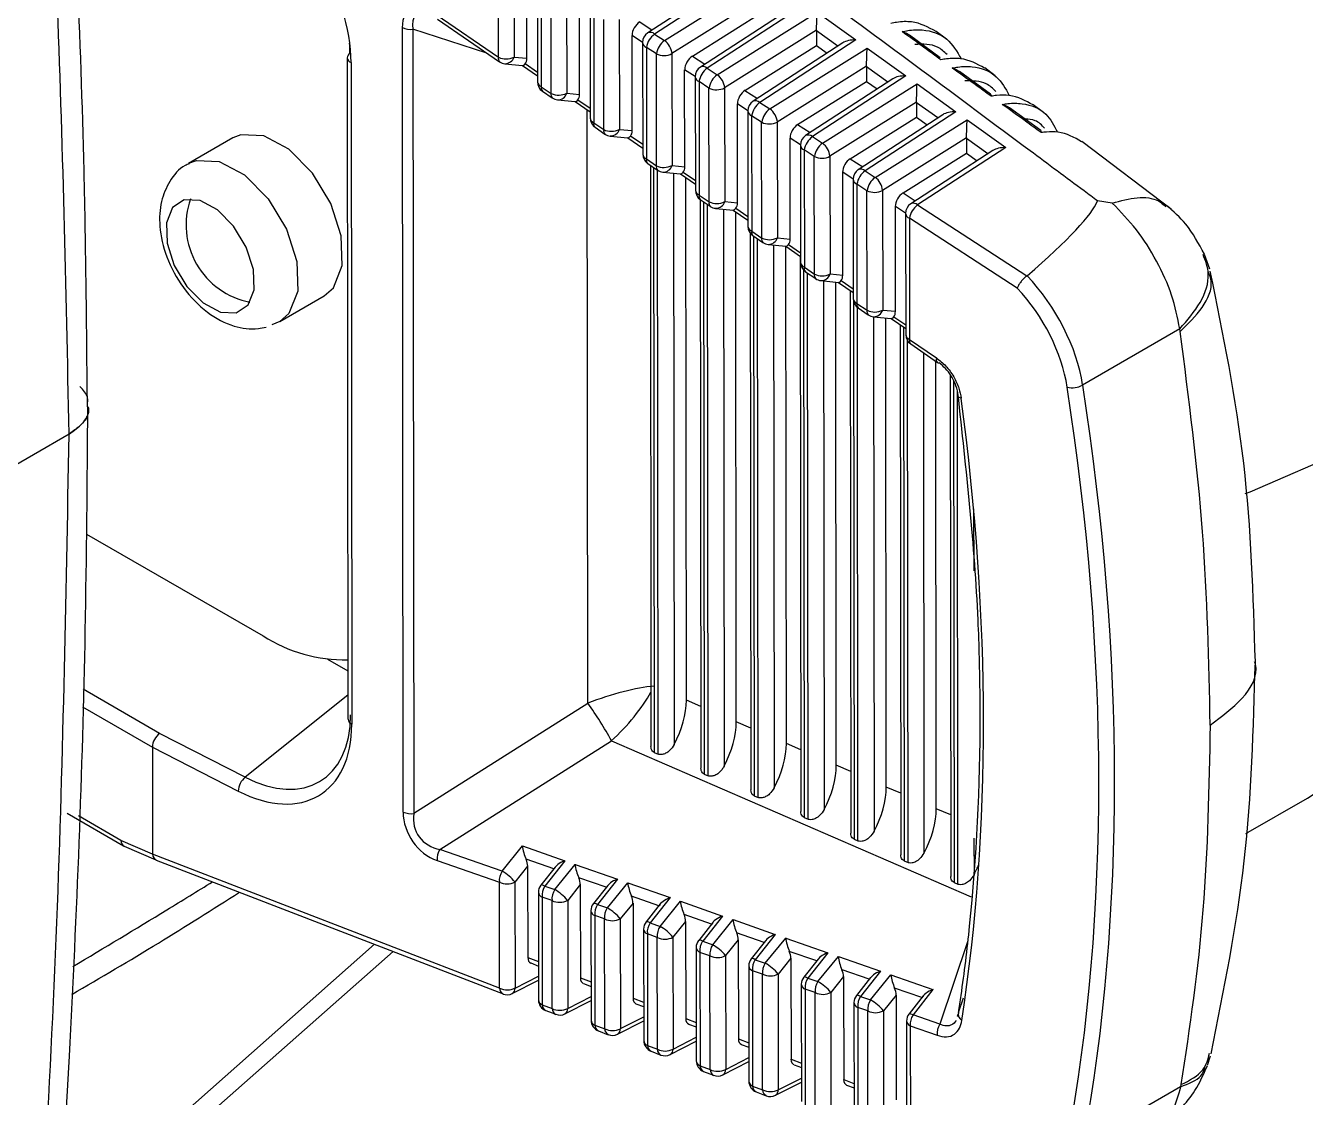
# Model space of a CAD drawing. Extents: x 6 to 134, y 3 to 97.
# Drawn here: x 100.025 to 101.147, y 74.334 to 75.274 of the extents above; entities that cross this region are included whole.
import ezdxf

# ---------------------------------------------------------------- set-up
doc = ezdxf.new("R2010")
doc.units = 0
doc.header["$MEASUREMENT"] = 0
doc.layers.add('OBJECT', color=7, linetype='CONTINUOUS')

msp = doc.modelspace()

# ---------------------------------------------------------------- linework, layer by layer
at = {"layer": 'OBJECT'}
for p, q in [((100.4394, 75.2465), (100.4393, 75.3395)), ((100.453, 75.3397), (100.4531, 75.2467)), ((100.4643, 75.2456), (100.4642, 75.3256)), ((100.4735, 75.3194), (100.4736, 75.225)), ((100.4769, 75.3151), (100.477, 75.2207)), ((100.6536, 75.322), (100.5704, 75.2678)), ((100.6651, 75.3246), (100.5763, 75.2668)), ((100.585, 75.2612), (100.675, 75.3175)), ((100.4856, 75.2148), (100.4855, 75.3095)), ((100.4992, 75.3097), (100.4993, 75.215)), ((100.5105, 75.2139), (100.5104, 75.2956)), ((100.6744, 75.3016), (100.5916, 75.2497)), ((100.709, 75.2931), (100.6224, 75.2369)), ((100.3849, 75.2839), (100.4394, 75.2465)), ((100.5197, 75.2894), (100.5198, 75.1933)), ((100.523, 75.2851), (100.5231, 75.1891)), ((100.6095, 75.2475), (100.6744, 75.2883)), ((100.6975, 75.2905), (100.6165, 75.2379)), ((100.6312, 75.2312), (100.7188, 75.2861)), ((100.7188, 75.2861), (100.7528, 75.2617)), ((100.3558, 74.5845), (100.3551, 75.2724)), ((100.3644, 75.2711), (100.3651, 74.5832)), ((100.4293, 75.2502), (100.3644, 75.2711)), ((100.3859, 75.28), (100.4404, 75.2426)), ((100.5318, 75.1831), (100.5317, 75.2795)), ((100.5454, 75.2797), (100.5455, 75.1833)), ((100.5633, 75.2775), (100.5743, 75.2704)), ((100.7183, 75.2702), (100.6377, 75.2197)), ((100.7183, 75.2696), (100.7183, 75.2568)), ((100.7369, 75.2562), (100.7183, 75.2696)), ((100.8322, 75.2625), (100.8232, 75.2692)), ((100.5566, 75.1822), (100.5566, 75.2656)), ((100.5658, 75.2595), (100.5566, 75.2656)), ((100.5658, 75.2594), (100.5659, 75.1617)), ((100.5763, 75.2668), (100.585, 75.2612)), ((100.7413, 75.2591), (100.6627, 75.2079)), ((100.7528, 75.2617), (100.6686, 75.2069)), ((100.8269, 75.2461), (100.8, 75.2658)), ((100.4531, 75.2467), (100.4643, 75.2456)), ((100.5779, 75.2495), (100.5691, 75.2552)), ((100.5691, 75.2552), (100.5692, 75.1574)), ((100.578, 75.1514), (100.5779, 75.2495)), ((100.5916, 75.2497), (100.5917, 75.1516)), ((100.6095, 75.2475), (100.6204, 75.2404)), ((100.6556, 75.2175), (100.7183, 75.2568)), ((100.6774, 75.2012), (100.7627, 75.2546)), ((100.7183, 75.2568), (100.7276, 75.2501)), ((100.7627, 75.2546), (100.7967, 75.2302)), ((100.3068, 75.2461), (100.3074, 74.666)), ((100.3101, 75.2418), (100.3107, 74.6617)), ((100.4451, 75.2408), (100.4606, 75.2393)), ((100.4604, 75.2393), (100.4736, 75.2302)), ((100.4629, 75.2409), (100.4736, 75.2335)), ((100.6028, 75.1505), (100.6027, 75.2356)), ((100.612, 75.2296), (100.6027, 75.2356)), ((100.6224, 75.2369), (100.6312, 75.2312)), ((100.7621, 75.2387), (100.6839, 75.1897)), ((100.7621, 75.2381), (100.7621, 75.2253)), ((100.7808, 75.2247), (100.7621, 75.2381)), ((100.8749, 75.2303), (100.8659, 75.2371)), ((100.612, 75.2295), (100.6121, 75.13)), ((100.624, 75.2195), (100.6153, 75.2252)), ((100.6153, 75.2252), (100.6154, 75.1257)), ((100.7018, 75.1875), (100.7621, 75.2253)), ((100.7852, 75.2276), (100.7088, 75.1779)), ((100.7967, 75.2302), (100.7147, 75.1769)), ((100.7621, 75.2253), (100.7714, 75.2187)), ((100.8709, 75.2141), (100.8438, 75.2339)), ((100.477, 75.2207), (100.4856, 75.2148)), ((100.478, 75.2168), (100.4866, 75.2109)), ((100.4993, 75.215), (100.5105, 75.2139)), ((100.6242, 75.1197), (100.624, 75.2195)), ((100.6377, 75.2197), (100.6379, 75.1199)), ((100.6556, 75.2175), (100.6666, 75.2104)), ((100.7236, 75.1712), (100.8065, 75.2231)), ((100.8065, 75.2231), (100.8405, 75.1987)), ((100.4913, 75.2091), (100.5068, 75.2076)), ((100.5066, 75.2076), (100.5198, 75.1986)), ((100.5091, 75.2092), (100.5198, 75.2018)), ((100.649, 75.1188), (100.6489, 75.2056)), ((100.6581, 75.1996), (100.6489, 75.2056)), ((100.6686, 75.2069), (100.6774, 75.2012)), ((100.806, 75.2072), (100.7301, 75.1597)), ((100.806, 75.2066), (100.806, 75.1939)), ((100.8246, 75.1933), (100.806, 75.2066)), ((100.915, 75.1822), (100.8875, 75.2022)), ((100.9175, 75.198), (100.9084, 75.2049)), ((100.5177, 74.6799), (100.5172, 75.2004)), ((100.6581, 75.1995), (100.6582, 75.0983)), ((100.6702, 75.1895), (100.6614, 75.1952)), ((100.6614, 75.1952), (100.6615, 75.0941)), ((100.748, 75.1575), (100.806, 75.1939)), ((100.829, 75.1961), (100.7549, 75.1479)), ((100.8405, 75.1987), (100.7609, 75.1469)), ((100.7698, 75.1412), (100.8504, 75.1917)), ((100.806, 75.1939), (100.8153, 75.1872)), ((100.8504, 75.1917), (100.8844, 75.1673)), ((100.5231, 75.1891), (100.5318, 75.1831)), ((100.5241, 75.1851), (100.5328, 75.1792)), ((100.5455, 75.1833), (100.5566, 75.1822)), ((100.6703, 75.088), (100.6702, 75.1895)), ((100.6839, 75.1897), (100.684, 75.0882)), ((100.7018, 75.1875), (100.7127, 75.1805)), ((100.2065, 75.1758), (100.1676, 75.1533)), ((100.5375, 75.1774), (100.553, 75.1759)), ((100.5528, 75.1759), (100.5659, 75.1669)), ((100.5553, 75.1775), (100.5659, 75.1702)), ((100.6952, 75.0871), (100.6951, 75.1756)), ((100.7042, 75.1696), (100.6951, 75.1756)), ((100.7042, 75.1695), (100.7044, 75.0667)), ((100.7147, 75.1769), (100.7236, 75.1712)), ((100.8498, 75.1758), (100.7763, 75.1297)), ((100.8498, 75.1752), (100.8498, 75.1624)), ((100.8685, 75.1618), (100.8498, 75.1752)), ((101.0297, 75.1131), (100.951, 75.1727)), ((100.5692, 75.1574), (100.578, 75.1514)), ((100.7164, 75.1595), (100.7076, 75.1652)), ((100.7076, 75.1652), (100.7077, 75.0624)), ((100.7165, 75.0563), (100.7164, 75.1595)), ((100.7301, 75.1597), (100.7302, 75.0565)), ((100.748, 75.1575), (100.7589, 75.1505)), ((100.7942, 75.1275), (100.8498, 75.1624)), ((100.8729, 75.1647), (100.8011, 75.118)), ((100.8844, 75.1673), (100.807, 75.117)), ((100.8498, 75.1624), (100.8591, 75.1557)), ((100.5703, 75.1534), (100.579, 75.1475)), ((100.5726, 75.1519), (100.5731, 74.6421)), ((100.5755, 75.1499), (100.576, 74.6369)), ((100.5794, 74.6354), (100.5788, 75.1476)), ((100.5837, 75.1457), (100.5992, 75.1442)), ((100.5917, 75.1516), (100.6028, 75.1505)), ((100.6015, 75.1458), (100.6121, 75.1385)), ((100.7414, 75.0554), (100.7413, 75.1456)), ((100.7504, 75.1397), (100.7413, 75.1456)), ((100.7609, 75.1469), (100.7698, 75.1412)), ((100.5929, 75.1448), (100.5935, 74.6438)), ((100.599, 75.1442), (100.6121, 75.1352)), ((100.6042, 74.6826), (100.6037, 75.141)), ((100.7504, 75.1395), (100.7505, 75.035)), ((100.7626, 75.1295), (100.7537, 75.1353)), ((100.7537, 75.1353), (100.7538, 75.0307)), ((100.6154, 75.1257), (100.6242, 75.1197)), ((100.7627, 75.0246), (100.7626, 75.1295)), ((100.7763, 75.1297), (100.7764, 75.0248)), ((100.7942, 75.1275), (100.805, 75.1205)), ((100.6164, 75.1218), (100.6252, 75.1158)), ((100.6164, 75.1218), (100.617, 74.6231)), ((100.6193, 75.1198), (100.6199, 74.6178)), ((100.6232, 74.6164), (100.6227, 75.1175)), ((100.6298, 75.114), (100.6454, 75.1125)), ((100.6368, 75.1134), (100.6373, 74.6247)), ((100.6379, 75.1199), (100.649, 75.1188)), ((100.6452, 75.1125), (100.6582, 75.1036)), ((100.6476, 75.1141), (100.6582, 75.1068)), ((100.7876, 75.0237), (100.7875, 75.1156)), ((100.7965, 75.1097), (100.7875, 75.1156)), ((100.807, 75.117), (100.9028, 75.0547)), ((100.9777, 75.1186), (100.9648, 75.1205)), ((100.648, 74.6636), (100.6475, 75.1109)), ((100.7965, 75.1096), (100.7966, 75.0033)), ((100.7998, 75.1053), (100.8, 74.999)), ((100.8944, 75.0439), (100.7998, 75.1053)), ((100.6603, 75.0923), (100.6608, 74.604)), ((100.6615, 75.0941), (100.6703, 75.088)), ((100.6626, 75.0901), (100.6714, 75.0841)), ((100.6632, 75.0897), (100.6637, 74.5988)), ((100.6671, 74.5974), (100.6665, 75.0874)), ((100.676, 75.0823), (100.6916, 75.0808)), ((100.6806, 75.0819), (100.6811, 74.6057)), ((100.684, 75.0882), (100.6952, 75.0871)), ((100.6914, 75.0808), (100.7044, 75.0719)), ((100.6919, 74.6446), (100.6914, 75.0808)), ((100.6938, 75.0824), (100.7044, 75.0751)), ((100.7041, 75.0721), (100.7046, 74.585)), ((101.0632, 75.0607), (101.0586, 75.0735)), ((100.707, 75.0599), (100.7076, 74.5798)), ((100.7077, 75.0624), (100.7165, 75.0563)), ((100.7087, 75.0584), (100.7176, 75.0524)), ((100.7109, 74.5783), (100.7104, 75.0573)), ((100.7302, 75.0565), (100.7414, 75.0554)), ((100.7222, 75.0507), (100.7378, 75.0491)), ((100.7245, 75.0504), (100.725, 74.5867)), ((100.7357, 74.6256), (100.7352, 75.0493)), ((100.7375, 75.0491), (100.7505, 75.0402)), ((100.74, 75.0507), (100.7505, 75.0435)), ((100.9028, 75.0547), (100.9031, 75.0549)), ((100.2476, 75.0148), (100.2865, 75.0372)), ((100.7479, 75.042), (100.7485, 74.566)), ((100.7509, 75.0323), (100.7514, 74.5608)), ((100.7538, 75.0307), (100.7627, 75.0246)), ((100.7547, 74.5593), (100.7542, 75.0272)), ((100.7548, 75.0268), (100.7637, 75.0207)), ((100.7764, 75.0248), (100.7876, 75.0237)), ((100.2476, 75.0148), (100.2407, 75.012)), ((100.7683, 75.019), (100.7688, 74.5677)), ((100.7684, 75.019), (100.7839, 75.0174)), ((100.7795, 74.6065), (100.7791, 75.0179)), ((100.7837, 75.0174), (100.7966, 75.0086)), ((100.7862, 75.019), (100.7966, 75.0118)), ((100.7918, 75.0119), (100.7923, 74.547)), ((100.7947, 75.0099), (100.7952, 74.5417)), ((101.037, 75.0083), (100.9517, 74.959)), ((101.0373, 75.0061), (101.037, 75.0083)), ((100.7986, 74.5403), (100.7981, 74.9982)), ((100.8, 74.999), (100.8235, 74.9829)), ((100.801, 74.9951), (100.8245, 74.9789)), ((100.8122, 74.9874), (100.8126, 74.5486)), ((100.8234, 74.5875), (100.8229, 74.98)), ((100.8356, 74.9681), (100.8361, 74.5279)), ((100.8386, 74.9629), (100.8391, 74.5227)), ((100.8424, 74.5213), (100.8419, 74.9534)), ((100.0629, 74.9161), (99.2664, 74.4564)), ((100.0629, 74.9161), (99.2876, 74.4686)), ((100.8561, 74.8504), (100.8562, 74.7962)), ((100.078, 74.8283), (100.2331, 74.739)), ((100.2896, 74.7187), (100.3074, 74.7085)), ((100.1422, 74.6536), (100.0751, 74.6922)), ((100.3074, 74.687), (100.2173, 74.6151)), ((100.0745, 74.6769), (100.1359, 74.6416)), ((100.5177, 74.6799), (100.3651, 74.5832)), ((100.6169, 74.6771), (100.6042, 74.6826)), ((100.6607, 74.6581), (100.648, 74.6636)), ((100.2173, 74.6151), (100.1422, 74.6536)), ((100.1359, 74.6416), (100.136, 74.5477)), ((100.1359, 74.6416), (100.2112, 74.603)), ((100.3881, 74.5518), (100.5384, 74.647)), ((100.5384, 74.647), (100.8539, 74.5101)), ((100.7046, 74.6391), (100.6919, 74.6446)), ((100.576, 74.6369), (100.5794, 74.6354)), ((100.7484, 74.62), (100.7357, 74.6256)), ((100.6199, 74.6178), (100.6232, 74.6164)), ((100.6637, 74.5988), (100.6671, 74.5974)), ((100.7922, 74.601), (100.7795, 74.6065)), ((100.8361, 74.582), (100.8234, 74.5875)), ((100.0611, 74.5835), (100.1107, 74.5549)), ((100.1083, 74.5597), (100.071, 74.5812)), ((100.7076, 74.5798), (100.7109, 74.5783)), ((100.136, 74.5477), (100.1083, 74.5597)), ((100.1111, 74.5547), (100.139, 74.5426)), ((100.4426, 74.5327), (100.3881, 74.5518)), ((100.4426, 74.5327), (100.4604, 74.5548)), ((100.4604, 74.5548), (100.4977, 74.5418)), ((100.7514, 74.5608), (100.7547, 74.5593)), ((100.8564, 74.5616), (100.8565, 74.5296)), ((100.4403, 74.43), (100.136, 74.5476)), ((100.1392, 74.5425), (100.4434, 74.425)), ((100.3857, 74.5421), (100.4402, 74.523)), ((100.4879, 74.5347), (100.4637, 74.5431)), ((100.4977, 74.5418), (100.4801, 74.5196)), ((100.7952, 74.5417), (100.7986, 74.5403)), ((100.465, 74.537), (100.4539, 74.5232)), ((100.465, 74.537), (100.4651, 74.457)), ((100.4891, 74.5362), (100.4766, 74.5204)), ((100.4888, 74.5166), (100.5066, 74.5387)), ((100.5066, 74.5387), (100.5438, 74.5257)), ((100.4403, 74.43), (100.4402, 74.523)), ((100.4539, 74.5232), (100.454, 74.4302)), ((100.4801, 74.5196), (100.4888, 74.5166)), ((100.5112, 74.5209), (100.5001, 74.5071)), ((100.534, 74.5186), (100.5098, 74.527)), ((100.5112, 74.5209), (100.5113, 74.4392)), ((100.5352, 74.5201), (100.5227, 74.5043)), ((100.5438, 74.5257), (100.5263, 74.5035)), ((100.5349, 74.5005), (100.5528, 74.5225)), ((100.5528, 74.5225), (100.5899, 74.5095)), ((100.8391, 74.5227), (100.8424, 74.5213)), ((100.4744, 74.5142), (100.4745, 74.4198)), ((100.4864, 74.5069), (100.4777, 74.5099)), ((100.4777, 74.5099), (100.4778, 74.4155)), ((100.4865, 74.4122), (100.4864, 74.5069)), ((100.5001, 74.5071), (100.5002, 74.4124)), ((100.5801, 74.5024), (100.556, 74.5109)), ((100.5899, 74.5095), (100.5724, 74.4874)), ((100.5811, 74.4843), (100.599, 74.5064)), ((100.599, 74.5064), (100.636, 74.4934)), ((100.5205, 74.4981), (100.5206, 74.402)), ((100.5263, 74.5035), (100.5349, 74.5005)), ((100.5574, 74.5047), (100.5462, 74.4909)), ((100.5574, 74.5047), (100.5575, 74.4213)), ((100.5813, 74.504), (100.5688, 74.4882)), ((100.6262, 74.4863), (100.6022, 74.4947)), ((100.5325, 74.4908), (100.5239, 74.4938)), ((100.5239, 74.4938), (100.524, 74.3977)), ((100.5326, 74.3944), (100.5325, 74.4908)), ((100.5462, 74.4909), (100.5463, 74.3946)), ((100.5724, 74.4874), (100.5811, 74.4843)), ((100.6035, 74.4886), (100.5924, 74.4748)), ((100.6035, 74.4886), (100.6036, 74.4035)), ((100.6274, 74.4878), (100.615, 74.472)), ((100.636, 74.4934), (100.6185, 74.4712)), ((100.6273, 74.4682), (100.6451, 74.4902)), ((100.6451, 74.4902), (100.6822, 74.4773)), ((100.5667, 74.4819), (100.5668, 74.3842)), ((100.5787, 74.4746), (100.57, 74.4777)), ((100.57, 74.4777), (100.5701, 74.3799)), ((100.5788, 74.3765), (100.5787, 74.4746)), ((100.5924, 74.4748), (100.5925, 74.3767)), ((100.6497, 74.4724), (100.6386, 74.4587)), ((100.6724, 74.4702), (100.6483, 74.4786)), ((100.6497, 74.4724), (100.6498, 74.3856)), ((100.6822, 74.4773), (100.6646, 74.4551)), ((100.6734, 74.452), (100.6913, 74.4741)), ((100.6913, 74.4741), (100.7283, 74.4612)), ((100.3306, 74.4686), (100.1145, 74.2773)), ((100.1487, 74.2872), (100.3472, 74.4622)), ((100.6128, 74.4658), (100.6129, 74.3664)), ((100.6249, 74.4585), (100.6161, 74.4615)), ((100.6161, 74.4615), (100.6162, 74.3621)), ((100.6185, 74.4712), (100.6273, 74.4682)), ((100.6736, 74.4717), (100.6611, 74.4559)), ((100.7185, 74.4541), (100.6945, 74.4624)), ((100.7283, 74.4612), (100.7108, 74.439)), ((100.851, 74.4715), (100.8265, 74.3985)), ((100.4651, 74.457), (100.4745, 74.4534)), ((100.4677, 74.4522), (100.4745, 74.4495)), ((100.625, 74.3587), (100.6249, 74.4585)), ((100.6386, 74.4587), (100.6387, 74.3589)), ((100.6589, 74.4497), (100.659, 74.3485)), ((100.6646, 74.4551), (100.6734, 74.452)), ((100.6959, 74.4563), (100.6847, 74.4425)), ((100.6959, 74.4563), (100.696, 74.3678)), ((100.7197, 74.4556), (100.7072, 74.4398)), ((100.7196, 74.4359), (100.7375, 74.458)), ((100.7375, 74.458), (100.7744, 74.445)), ((100.454, 74.4302), (100.4745, 74.4406)), ((100.5113, 74.4392), (100.5206, 74.4356)), ((100.671, 74.4423), (100.6622, 74.4454)), ((100.6622, 74.4454), (100.6623, 74.3443)), ((100.6711, 74.3409), (100.671, 74.4423)), ((100.6847, 74.4425), (100.6848, 74.341)), ((100.7108, 74.439), (100.7196, 74.4359)), ((100.7421, 74.4402), (100.7309, 74.4264)), ((100.7646, 74.4379), (100.7407, 74.4463)), ((100.7421, 74.4402), (100.7422, 74.35)), ((100.7658, 74.4395), (100.7533, 74.4237)), ((100.7744, 74.445), (100.7569, 74.4229)), ((100.7658, 74.4198), (100.7836, 74.4418)), ((100.7836, 74.4418), (100.8205, 74.4289)), ((100.4515, 74.4254), (100.4745, 74.4371)), ((100.5139, 74.4343), (100.5206, 74.4317)), ((100.705, 74.4336), (100.7052, 74.3307)), ((100.7172, 74.4262), (100.7084, 74.4293)), ((100.7084, 74.4293), (100.7085, 74.3264)), ((100.8107, 74.4218), (100.7868, 74.4302)), ((100.8205, 74.4289), (100.803, 74.4067)), ((100.4977, 74.4076), (100.5206, 74.4192)), ((100.5002, 74.4124), (100.5206, 74.4228)), ((100.5575, 74.4213), (100.5667, 74.4177)), ((100.56, 74.4165), (100.5667, 74.4139)), ((100.7173, 74.323), (100.7172, 74.4262)), ((100.7309, 74.4264), (100.731, 74.3232)), ((100.7512, 74.4174), (100.7513, 74.3129)), ((100.7569, 74.4229), (100.7658, 74.4198)), ((100.7882, 74.424), (100.7771, 74.4102)), ((100.7882, 74.424), (100.7883, 74.3321)), ((100.812, 74.4233), (100.7995, 74.4075)), ((100.843, 74.4087), (100.8473, 74.4216)), ((100.4778, 74.4155), (100.4865, 74.4122)), ((100.4809, 74.4105), (100.4896, 74.4072)), ((100.5463, 74.3946), (100.5668, 74.4049)), ((100.7634, 74.4101), (100.7545, 74.4132)), ((100.7545, 74.4132), (100.7546, 74.3086)), ((100.7635, 74.3052), (100.7634, 74.4101)), ((100.7771, 74.4102), (100.7772, 74.3054)), ((100.8265, 74.3985), (100.803, 74.4067)), ((100.8423, 74.4069), (100.8418, 74.4054)), ((100.8425, 74.4078), (100.842, 74.4053)), ((100.524, 74.3977), (100.5326, 74.3944)), ((100.5439, 74.3897), (100.5668, 74.4014)), ((100.6036, 74.4035), (100.6129, 74.3999)), ((100.6062, 74.3986), (100.6129, 74.3961)), ((100.7973, 74.4013), (100.7974, 74.2951)), ((100.8006, 74.397), (100.8007, 74.2908)), ((100.8006, 74.397), (100.8241, 74.3888)), ((100.527, 74.3927), (100.5357, 74.3893)), ((100.59, 74.3719), (100.6129, 74.3835)), ((100.5925, 74.3767), (100.6129, 74.3871)), ((100.6498, 74.3856), (100.659, 74.3821)), ((100.5701, 74.3799), (100.5788, 74.3765)), ((100.5732, 74.3749), (100.5819, 74.3715)), ((100.6524, 74.3808), (100.659, 74.3783)), ((100.6162, 74.3621), (100.625, 74.3587)), ((100.6362, 74.3541), (100.659, 74.3657)), ((100.6387, 74.3589), (100.659, 74.3692)), ((100.696, 74.3678), (100.7051, 74.3643)), ((100.6986, 74.363), (100.7051, 74.3604)), ((101.0613, 74.3625), (101.064, 74.3709)), ((100.6193, 74.357), (100.6281, 74.3537)), ((100.6848, 74.341), (100.7051, 74.3513)), ((100.7422, 74.35), (100.7512, 74.3465)), ((100.6623, 74.3443), (100.6711, 74.3409)), ((100.6654, 74.3392), (100.6742, 74.3358)), ((100.6824, 74.3362), (100.7051, 74.3478)), ((100.7447, 74.3451), (100.7513, 74.3426)), ((101.0377, 74.3437), (100.9525, 74.2945)), ((101.038, 74.3455), (101.0377, 74.3437))]:
    msp.add_line(p, q, dxfattribs=at)
at = {"layer": 'OBJECT', "flags": 128}
for points in [[(101.095, 74.5659), (101.149, 74.5967), (101.2516, 74.6639), (101.353, 74.7419), (101.4524, 74.8299), (101.5487, 74.9271), (101.6411, 75.0327), (101.7287, 75.1455), (101.8106, 75.2646), (101.8861, 75.3889), (101.9546, 75.5171), (101.9766, 75.5625)], [(101.0944, 74.8639), (101.0987, 74.8654), (101.1848, 74.9029), (101.2716, 74.9529), (101.3577, 75.0149), (101.4418, 75.0878), (101.5227, 75.1706), (101.5992, 75.262), (101.6701, 75.3606)], [(100.2865, 75.0372), (100.2946, 75.0444), (100.3023, 75.0638), (100.3015, 75.0898), (100.2924, 75.1182), (100.2762, 75.1449), (100.2555, 75.1658), (100.2335, 75.1776), (100.2134, 75.1786), (100.2065, 75.1758)], [(100.1678, 75.1535), (100.1745, 75.1561), (100.1946, 75.1551), (100.2166, 75.1433), (100.2373, 75.1225), (100.2535, 75.0958), (100.2627, 75.0673), (100.2634, 75.0414), (100.2557, 75.0219), (100.2476, 75.0148)], [(100.1639, 75.1215), (100.1536, 75.1147), (100.1483, 75.1013), (100.1488, 75.0835), (100.1551, 75.0639), (100.1662, 75.0456), (100.1805, 75.0312), (100.1956, 75.0231), (100.2094, 75.0224), (100.2198, 75.0293), (100.2251, 75.0426), (100.2245, 75.0605), (100.2182, 75.08), (100.2071, 75.0984), (100.1929, 75.1127), (100.1777, 75.1208), (100.1639, 75.1215)], [(100.8453, 74.9474), (100.8443, 74.9478), (100.8435, 74.9482), (100.8429, 74.9488), (100.8424, 74.9493), (100.8421, 74.95), (100.842, 74.9506), (100.8421, 74.9513), (100.8424, 74.952)], [(100.4801, 74.5196), (100.479, 74.5202), (100.478, 74.5205), (100.4773, 74.5206), (100.4768, 74.5205), (100.4766, 74.5204)], [(100.5263, 74.5035), (100.5251, 74.504), (100.5241, 74.5044), (100.5234, 74.5045), (100.5229, 74.5044), (100.5227, 74.5043)], [(100.5724, 74.4874), (100.5712, 74.4879), (100.5703, 74.4882), (100.5695, 74.4884), (100.569, 74.4883), (100.5688, 74.4882)], [(100.6185, 74.4712), (100.6174, 74.4718), (100.6164, 74.4721), (100.6156, 74.4723), (100.6151, 74.4722), (100.615, 74.472)], [(100.6646, 74.4551), (100.6635, 74.4557), (100.6625, 74.456), (100.6618, 74.4561), (100.6613, 74.456), (100.6611, 74.4559)], [(100.7108, 74.439), (100.7096, 74.4395), (100.7086, 74.4399), (100.7079, 74.44), (100.7074, 74.4399), (100.7072, 74.4398)], [(100.7569, 74.4229), (100.7557, 74.4234), (100.7548, 74.4237), (100.754, 74.4239), (100.7535, 74.4238), (100.7533, 74.4237)], [(100.7995, 74.4075), (100.7996, 74.4077), (100.8001, 74.4078), (100.8009, 74.4076), (100.8019, 74.4073), (100.803, 74.4067)]]:
    msp.add_lwpolyline(points, dxfattribs=at)
at = {"layer": 'OBJECT'}
for centre, radius, start, end in [((100.3618, 75.2866), 0.0156, 244.7509, 279.5823), ((100.5758, 75.2595), 0.01, 123.0352, 180.0622), ((100.5708, 75.2599), 0.00501, 185.012, 250.4464), ((100.5873, 75.2521), 0.0184, 126.6338, 170.2782), ((100.5726, 75.2629), 0.00545, 47.0064, 113.9719), ((100.596, 75.2464), 0.0184, 126.6338, 170.2782), ((100.5752, 75.248), 0.0165, 5.8983, 53.2746), ((100.3114, 75.2458), 0.00462, 119.4595, 176.088), ((100.4432, 75.2454), 0.00392, 163.1555, 226.0349), ((100.4461, 75.2605), 0.0155, 244.5829, 296.9547), ((100.4452, 75.2491), 0.00822, 269.0522, 343.1955), ((100.5845, 75.2635), 0.0155, 244.5829, 296.9547), ((100.3118, 75.2466), 0.00505, 185.3619, 250.0965), ((100.4461, 75.2508), 0.01, 235.5362, 264.2804), ((100.622, 75.2295), 0.01, 123.0352, 180.0622), ((100.6334, 75.2221), 0.0184, 126.6338, 170.2782), ((100.6187, 75.2329), 0.00545, 47.0064, 113.9719), ((100.4836, 75.225), 0.01, 180.0622, 235.5362), ((100.4788, 75.2256), 0.00516, 186.0734, 249.3851), ((100.617, 75.2299), 0.00501, 185.012, 250.4464), ((100.6422, 75.2164), 0.0184, 126.6338, 170.2782), ((100.6214, 75.218), 0.0165, 5.8983, 53.2746), ((100.4807, 75.2196), 0.00392, 163.1555, 226.0349), ((100.4893, 75.2137), 0.00392, 163.1555, 226.0349), ((100.4923, 75.2288), 0.0155, 244.5829, 296.9547), ((100.4914, 75.2174), 0.00822, 269.0522, 343.1955), ((100.6307, 75.2335), 0.0155, 244.5829, 296.9547), ((100.4923, 75.2191), 0.01, 235.5362, 264.2804), ((100.6681, 75.1995), 0.01, 123.0352, 180.0622), ((100.6796, 75.1921), 0.0184, 126.6338, 170.2782), ((100.6649, 75.2029), 0.00545, 47.0064, 113.9719), ((100.5298, 75.1934), 0.01, 180.0622, 235.5362), ((100.5249, 75.1939), 0.00516, 186.0734, 249.3851), ((100.6631, 75.1999), 0.00501, 185.012, 250.4464), ((100.6884, 75.1864), 0.0184, 126.6338, 170.2782), ((100.6676, 75.188), 0.0165, 5.8983, 53.2746), ((100.5268, 75.1879), 0.00392, 163.1555, 226.0349), ((100.5355, 75.182), 0.00392, 163.1555, 226.0349), ((100.5384, 75.1971), 0.0155, 244.5829, 296.9547), ((100.5385, 75.1874), 0.01, 235.5362, 264.2804), ((100.5376, 75.1857), 0.00822, 269.0522, 343.1955), ((100.6769, 75.2035), 0.0155, 244.5829, 296.9547), ((100.7142, 75.1695), 0.01, 123.0352, 180.0622), ((100.7092, 75.17), 0.00501, 185.012, 250.4464), ((100.7257, 75.1621), 0.0184, 126.6338, 170.2782), ((100.711, 75.1729), 0.00545, 47.0064, 113.9719), ((100.7346, 75.1564), 0.0184, 126.6338, 170.2782), ((100.7137, 75.158), 0.0165, 5.8983, 53.2746), ((100.5759, 75.1617), 0.01, 180.0622, 235.5362), ((100.5711, 75.1622), 0.00516, 186.0734, 249.3851), ((100.573, 75.1563), 0.00392, 163.1555, 226.0349), ((100.7231, 75.1735), 0.0155, 244.5829, 296.9547), ((100.5817, 75.1503), 0.00392, 163.1555, 226.0349), ((100.5846, 75.1654), 0.0155, 244.5829, 296.9547), ((100.5847, 75.1557), 0.01, 235.5362, 264.2804), ((100.5838, 75.154), 0.00822, 269.0522, 343.1955), ((100.7604, 75.1396), 0.01, 123.0352, 180.0622), ((100.7719, 75.1322), 0.0184, 126.6338, 170.2782), ((100.7572, 75.143), 0.00545, 47.0064, 113.9719), ((100.7554, 75.14), 0.00501, 185.012, 250.4464), ((100.7808, 75.1264), 0.0184, 126.6338, 170.2782), ((100.7599, 75.128), 0.0165, 5.8983, 53.2746), ((100.6221, 75.13), 0.01, 180.0622, 235.5362), ((100.6172, 75.1306), 0.00516, 186.0734, 249.3851), ((100.6191, 75.1246), 0.00392, 163.1555, 226.0349), ((100.7693, 75.1435), 0.0155, 244.5829, 296.9547), ((100.2343, 75.0995), 0.0689, 160.7285, 259.2662), ((100.6279, 75.1186), 0.00392, 163.1555, 226.0349), ((100.6308, 75.1337), 0.0155, 244.5829, 296.9547), ((100.6308, 75.124), 0.01, 235.5362, 264.2804), ((100.63, 75.1223), 0.00822, 269.0522, 343.1955), ((100.8065, 75.1096), 0.01, 123.0352, 180.0622), ((100.818, 75.1022), 0.0184, 126.6338, 170.2782), ((100.8033, 75.1132), 0.00526, 45.6371, 115.3412), ((100.8015, 75.11), 0.00501, 185.012, 250.4464), ((100.6682, 75.0983), 0.01, 180.0622, 235.5362), ((100.6633, 75.0989), 0.00516, 186.0734, 249.3851), ((100.6653, 75.0929), 0.00392, 163.1555, 226.0349), ((100.6741, 75.0869), 0.00392, 163.1555, 226.0349), ((100.677, 75.102), 0.0155, 244.5829, 296.9547), ((100.677, 75.0923), 0.01, 235.5362, 264.2804), ((100.6762, 75.0906), 0.00822, 269.0522, 343.1955), ((100.7144, 75.0667), 0.01, 180.0622, 235.5362), ((100.7095, 75.0672), 0.00516, 186.0734, 249.3851), ((100.7114, 75.0613), 0.00392, 163.1555, 226.0349), ((100.7203, 75.0552), 0.00392, 163.1555, 226.0349), ((100.7232, 75.0703), 0.0155, 244.5829, 296.9547), ((100.7224, 75.0589), 0.00822, 269.0522, 343.1955), ((100.7232, 75.0606), 0.01, 235.5362, 264.2804), ((100.7605, 75.035), 0.01, 180.0622, 235.5362), ((100.7556, 75.0355), 0.00516, 186.0734, 249.3851), ((100.7576, 75.0296), 0.00392, 163.1555, 226.0349), ((100.7665, 75.0235), 0.00392, 163.1555, 226.0349), ((100.7694, 75.0386), 0.0155, 244.5829, 296.9547), ((100.7685, 75.0272), 0.00822, 269.0522, 343.1955), ((100.7694, 75.0289), 0.01, 235.5362, 264.2804), ((100.8066, 75.0033), 0.01, 180.0622, 235.5362), ((100.8016, 75.0038), 0.00501, 185.012, 250.4464), ((100.8037, 74.9979), 0.00392, 163.1555, 226.0349), ((100.8272, 74.9818), 0.00392, 163.1555, 226.0349), ((100.8258, 74.9809), 0.00233, 236.3265, 272.2456), ((100.9427, 74.9753), 0.0186, 255.7123, 299.0174), ((100.3051, 74.8522), 0.1342, 237.5314, 270.9495), ((100.3106, 74.5272), 0.2574, 27.7335, 36.3947), ((100.3125, 74.6665), 0.00505, 185.3619, 250.0965), ((100.2275, 74.6024), 0.0163, 128.7911, 177.8822), ((100.3625, 74.5987), 0.0156, 244.7509, 279.5823), ((100.4005, 74.5436), 0.0149, 146.4751, 185.7505), ((100.455, 74.5245), 0.0149, 146.4751, 185.7505), ((100.4234, 74.4984), 0.0393, 39.0609, 60.7102), ((100.4469, 74.5371), 0.0155, 244.5829, 296.9547), ((100.4844, 74.5142), 0.01, 141.6768, 180.0622), ((100.4925, 74.5114), 0.0149, 146.4751, 185.7505), ((100.4794, 74.5146), 0.00501, 185.012, 250.4464), ((100.5012, 74.5084), 0.0149, 146.4751, 185.7505), ((100.493, 74.5209), 0.0155, 244.5829, 296.9547), ((100.4695, 74.4823), 0.0393, 39.0609, 60.7102), ((100.5305, 74.4981), 0.01, 141.6768, 180.0622), ((100.5255, 74.4985), 0.00501, 185.012, 250.4464), ((100.5387, 74.4953), 0.0149, 146.4751, 185.7505), ((100.5473, 74.4922), 0.0149, 146.4751, 185.7505), ((100.5157, 74.4662), 0.0393, 39.0609, 60.7102), ((100.5392, 74.5048), 0.0155, 244.5829, 296.9547), ((100.5767, 74.482), 0.01, 141.6768, 180.0622), ((100.5848, 74.4792), 0.0149, 146.4751, 185.7505), ((100.5935, 74.4761), 0.0149, 146.4751, 185.7505), ((100.5619, 74.45), 0.0393, 39.0609, 60.7102), ((100.5717, 74.4824), 0.00501, 185.012, 250.4464), ((100.5854, 74.4886), 0.0155, 244.5829, 296.9547), ((100.6228, 74.4658), 0.01, 141.6768, 180.0622), ((100.6178, 74.4663), 0.00501, 185.012, 250.4464), ((100.6309, 74.463), 0.0149, 146.4751, 185.7505), ((100.6397, 74.46), 0.0149, 146.4751, 185.7505), ((100.608, 74.4339), 0.0393, 39.0609, 60.7102), ((100.6315, 74.4725), 0.0155, 244.5829, 296.9547), ((100.6689, 74.4497), 0.01, 141.6768, 180.0622), ((100.6639, 74.4501), 0.00501, 185.012, 250.4464), ((100.677, 74.4469), 0.0149, 146.4751, 185.7505), ((100.6858, 74.4438), 0.0149, 146.4751, 185.7505), ((100.6542, 74.4177), 0.0393, 39.0609, 60.7102), ((100.6777, 74.4564), 0.0155, 244.5829, 296.9547), ((100.715, 74.4336), 0.01, 141.6768, 180.0622), ((100.7232, 74.4308), 0.0149, 146.4751, 185.7505), ((100.447, 74.4441), 0.0155, 244.5829, 296.9547), ((100.446, 74.4301), 0.00569, 180.2136, 242.7497), ((100.4486, 74.4299), 0.00536, 302.4067, 3.0287), ((100.71, 74.434), 0.00501, 185.012, 250.4464), ((100.732, 74.4277), 0.0149, 146.4751, 185.7505), ((100.7004, 74.4016), 0.0393, 39.0609, 60.7102), ((100.447, 74.4343), 0.01, 248.8754, 296.9316), ((100.4845, 74.4198), 0.01, 180.0622, 248.8754), ((100.4796, 74.4204), 0.00516, 186.0734, 249.3851), ((100.7239, 74.4402), 0.0155, 244.5829, 296.9547), ((100.7612, 74.4175), 0.01, 141.6768, 180.0622), ((100.7562, 74.4179), 0.00501, 185.012, 250.4464), ((100.7693, 74.4147), 0.0149, 146.4751, 185.7505), ((100.7782, 74.4115), 0.0149, 146.4751, 185.7505), ((100.7465, 74.3855), 0.0393, 39.0609, 60.7102), ((100.4835, 74.4156), 0.00569, 180.2136, 242.7497), ((100.4931, 74.4262), 0.0155, 244.5829, 296.9547), ((100.4922, 74.4122), 0.00569, 180.2136, 242.7497), ((100.4932, 74.4165), 0.01, 248.8754, 296.9316), ((100.4948, 74.4121), 0.00536, 302.4067, 3.0287), ((100.77, 74.4241), 0.0155, 244.5829, 296.9547), ((100.8073, 74.4013), 0.01, 141.6768, 180.0622), ((100.8154, 74.3985), 0.0149, 146.4751, 185.7505), ((100.8485, 74.407), 0.00579, 162.8956, 242.8951), ((100.5306, 74.402), 0.01, 180.0622, 248.8754), ((100.5258, 74.4025), 0.00516, 186.0734, 249.3851), ((100.5296, 74.3977), 0.00569, 180.2136, 242.7497), ((100.5393, 74.4084), 0.0155, 244.5829, 296.9547), ((100.5383, 74.3944), 0.00569, 180.2136, 242.7497), ((100.541, 74.3943), 0.00536, 302.4067, 3.0287), ((100.8024, 74.4019), 0.00516, 186.0734, 249.3851), ((100.8389, 74.3903), 0.0149, 146.4751, 185.7505), ((100.5393, 74.3987), 0.01, 248.8754, 296.9316), ((100.5768, 74.3842), 0.01, 180.0622, 248.8754), ((100.5719, 74.3847), 0.00516, 186.0734, 249.3851), ((100.5758, 74.3799), 0.00569, 180.2136, 242.7497), ((100.5855, 74.3905), 0.0155, 244.5829, 296.9547), ((100.5845, 74.3765), 0.00569, 180.2136, 242.7497), ((100.5855, 74.3808), 0.01, 248.8754, 296.9316), ((100.5872, 74.3764), 0.00536, 302.4067, 3.0287), ((100.6229, 74.3664), 0.01, 180.0622, 248.8754), ((100.618, 74.3669), 0.00516, 186.0734, 249.3851), ((100.6219, 74.3621), 0.00569, 180.2136, 242.7497), ((100.6316, 74.3727), 0.0155, 244.5829, 296.9547), ((100.6307, 74.3587), 0.00569, 180.2136, 242.7497), ((100.6317, 74.363), 0.01, 248.8754, 296.9316), ((100.6333, 74.3586), 0.00536, 302.4067, 3.0287), ((100.669, 74.3485), 0.01, 180.0622, 248.8754), ((100.6642, 74.3491), 0.00516, 186.0734, 249.3851), ((100.668, 74.3443), 0.00569, 180.2136, 242.7497), ((100.6778, 74.3549), 0.0155, 244.5829, 296.9547), ((100.6768, 74.3409), 0.00569, 180.2136, 242.7497), ((100.6795, 74.3408), 0.00536, 302.4067, 3.0287), ((100.6778, 74.3451), 0.01, 248.8754, 296.9316)]:
    msp.add_arc(centre, radius, start, end, dxfattribs=at)
for centre, major_axis, ratio, start_param, end_param in [((100.2097, 75.2935), (-0.0726, 0.1139), 0.608978, 3.905358, 5.468558), ((100.3906, 75.242), (-0.0289, 0.0466), 0.443449, 5.494018, 6.905544), ((100.3973, 75.2463), (-0.0302, 0.037), 0.376424, 5.756242, 6.859874), ((100.7183, 75.2787), (0.0004, 0.012), 0.026308, 3.925937, 5.374273), ((100.5637, 75.2696), (0.00502, 0.00866), 0.587414, 0.838779, 2.350861), ((100.7254, 75.2736), (0.00502, 0.00869), 0.583741, 2.281694, 2.351795), ((100.2164, 75.2978), (-0.0676, 0.1053), 0.603786, 3.903737, 3.989802), ((100.7523, 75.2543), (0.014, -0.0003), 0.527442, 1.548549, 2.484302), ((100.6099, 75.2396), (0.00502, 0.00866), 0.587414, 0.838779, 2.350861), ((100.7622, 75.2472), (0.0004, 0.012), 0.026308, 3.925937, 5.374273), ((100.464, 75.249), (0.00354, 0.00967), 0.277054, 3.07072, 3.819857), ((100.4568, 75.2497), (-0.0047, 0.00996), 0.580423, 3.413937, 4.031669), ((100.7693, 75.2421), (0.00502, 0.00869), 0.583741, 2.281694, 2.351795), ((100.7962, 75.2228), (0.014, -0.0003), 0.527442, 1.548549, 2.484302), ((100.503, 75.218), (-0.0047, 0.00996), 0.580423, 3.413937, 4.031669), ((100.6561, 75.2096), (0.00502, 0.00866), 0.587414, 0.838779, 2.350861), ((100.806, 75.2157), (0.0004, 0.012), 0.026308, 3.925937, 5.374273), ((100.5102, 75.2173), (0.00354, 0.00967), 0.277054, 3.07072, 3.819857), ((100.8131, 75.2107), (0.00502, 0.00869), 0.583741, 2.281694, 2.351795), ((100.84, 75.1914), (0.014, -0.0003), 0.527442, 1.548549, 2.484302), ((100.8499, 75.1843), (0.0004, 0.012), 0.026308, 3.925937, 5.374273), ((100.5492, 75.1863), (-0.0047, 0.00996), 0.580423, 3.413937, 4.031669), ((100.7023, 75.1796), (0.00502, 0.00866), 0.587414, 0.838779, 2.350861), ((100.5563, 75.1856), (0.00354, 0.00967), 0.277054, 3.07072, 3.819857), ((100.857, 75.1792), (0.00502, 0.00869), 0.583741, 2.281694, 2.351795), ((100.7484, 75.1496), (0.00502, 0.00866), 0.587414, 0.838779, 2.350861), ((100.8839, 75.1599), (0.014, -0.0003), 0.527442, 1.548549, 2.484302), ((100.6025, 75.1539), (0.00354, 0.00967), 0.277054, 3.07072, 3.819857), ((100.5954, 75.1546), (-0.0047, 0.00996), 0.580423, 3.413937, 4.031669), ((100.7946, 75.1196), (0.00502, 0.00866), 0.587414, 0.838779, 2.350861), ((100.6487, 75.1222), (0.00354, 0.00967), 0.277054, 3.07072, 3.819857), ((100.6416, 75.1229), (-0.0047, 0.00996), 0.580423, 3.413937, 4.031669), ((99.3345, 74.1039), (1.6307, 1.0246), 0.049855, 5.973274, 6.214388), ((100.6949, 75.0905), (0.00354, 0.00967), 0.277054, 3.07072, 3.819857), ((100.6878, 75.0912), (-0.0047, 0.00996), 0.580423, 3.413937, 4.031669), ((100.7411, 75.0588), (0.00354, 0.00967), 0.277054, 3.07072, 3.819857), ((100.7339, 75.0595), (-0.0047, 0.00996), 0.580423, 3.413937, 4.031669), ((100.8643, 74.9871), (-0.0645, 0.1012), 0.60462, 4.083472, 5.020093), ((100.8576, 74.9828), (-0.0596, 0.0926), 0.607015, 4.080801, 5.002335), ((100.7801, 75.0278), (-0.0047, 0.00996), 0.580423, 3.413937, 4.031669), ((100.7873, 75.0271), (0.00354, 0.00967), 0.277054, 3.07072, 3.819857), ((99.2984, 75.476), (-1.213, 1.8851), 0.607015, 3.717293, 4.080801), ((99.3051, 75.4803), (-1.218, 1.8938), 0.606888, 3.717437, 4.080945), ((99.2491, 75.5016), (-1.1758, 1.8256), 0.606999, 3.74403, 4.053059), ((100.5332, 74.6705), (0.0598, 0.0207), 0.224522, 0.707311, 1.754508), ((100.5332, 74.6705), (0.0439, 0.0459), 0.321715, 4.498875, 5.423266), ((100.5614, 74.6583), (0.0301, 0.0522), 0.582501, 4.769537, 5.494468), ((100.217, 74.7184), (-0.0665, 0.1065), 0.607495, 2.345216, 3.908416), ((100.6052, 74.6393), (0.0301, 0.0522), 0.582501, 4.769537, 5.494468), ((100.1428, 74.6458), (0.00478, 0.00879), 0.563976, 0.858271, 2.341801), ((100.2103, 74.7141), (-0.0728, 0.1143), 0.605341, 2.339458, 3.902658), ((100.6491, 74.6203), (0.0301, 0.0522), 0.582501, 4.769537, 5.494468), ((100.6929, 74.6012), (0.0301, 0.0522), 0.582501, 4.769537, 5.494468), ((100.7367, 74.5822), (0.0301, 0.0522), 0.582501, 4.769537, 5.494468), ((100.3913, 74.5781), (-0.0221, 0.0334), 0.831545, 0.899671, 2.311197), ((100.7806, 74.5632), (0.0301, 0.0522), 0.582501, 4.769537, 5.494468), ((100.398, 74.5824), (0.0294, 0.0176), 0.875313, 2.517748, 3.929274), ((100.1154, 74.5638), (0.0045, 0.00894), 0.612147, 2.320885, 3.176193), ((100.4647, 74.5494), (-0.0033, 0.0116), 0.259359, 1.011939, 2.066351), ((100.277, 74.4936), (0.1409, -0.0542), 0.050875, 3.161212, 3.167566), ((100.1429, 74.5518), (0.00379, 0.00925), 0.628089, 2.279825, 3.154407), ((100.4576, 74.5406), (-0.00441, 0.00973), 0.616283, 4.079297, 4.69703), ((100.5019, 74.5364), (0.014, 0.0041), 0.444434, 1.750188, 2.8046), ((100.5109, 74.5333), (-0.0033, 0.0116), 0.259359, 1.011939, 2.066351), ((100.8244, 74.5442), (0.0301, 0.0522), 0.582501, 4.769537, 4.935168), ((100.5038, 74.5244), (-0.00441, 0.00973), 0.616283, 4.079297, 4.69703), ((100.5481, 74.5203), (0.014, 0.0041), 0.444434, 1.750188, 2.8046), ((100.5571, 74.5171), (-0.0033, 0.0116), 0.259359, 1.011939, 2.066351), ((100.5499, 74.5083), (-0.00441, 0.00973), 0.616283, 4.079297, 4.69703), ((100.5942, 74.5041), (0.014, 0.0041), 0.444434, 1.750188, 2.8046), ((100.6032, 74.501), (-0.0033, 0.0116), 0.259359, 1.011939, 2.066351), ((100.5961, 74.4921), (-0.00441, 0.00973), 0.616283, 4.079297, 4.69703), ((100.6403, 74.488), (0.014, 0.0041), 0.444434, 1.750188, 2.8046), ((100.6494, 74.4848), (-0.0033, 0.0116), 0.259359, 1.011939, 2.066351), ((100.6423, 74.476), (-0.00441, 0.00973), 0.616283, 4.079297, 4.69703), ((100.6864, 74.4719), (0.014, 0.0041), 0.444434, 1.750188, 2.8046), ((100.6956, 74.4687), (-0.0033, 0.0116), 0.259359, 1.011939, 2.066351), ((100.6884, 74.4599), (-0.00441, 0.00973), 0.616283, 4.079297, 4.69703), ((100.7326, 74.4558), (0.014, 0.0041), 0.444434, 1.750188, 2.8046), ((100.4723, 74.4611), (0.00506, 0.00872), 0.578873, 2.358234, 3.232817), ((100.7417, 74.4525), (-0.0033, 0.0116), 0.259359, 1.011939, 2.066351), ((100.5184, 74.4433), (0.00506, 0.00872), 0.578873, 2.358234, 3.232817), ((100.7346, 74.4437), (-0.00441, 0.00973), 0.616283, 4.079297, 4.69703), ((100.7787, 74.4396), (0.014, 0.0041), 0.444434, 1.750188, 2.8046), ((100.7879, 74.4364), (-0.0033, 0.0116), 0.259359, 1.011939, 2.066351), ((100.7808, 74.4276), (-0.00441, 0.00973), 0.616283, 4.079297, 4.69703), ((100.8248, 74.4235), (0.014, 0.0041), 0.444434, 1.750188, 2.8046), ((100.5646, 74.4254), (0.00506, 0.00872), 0.578873, 2.358234, 3.232817), ((100.6108, 74.4076), (0.00506, 0.00872), 0.578873, 2.358234, 3.232817), ((100.657, 74.3898), (0.00506, 0.00872), 0.578873, 2.358234, 3.232817), ((100.7031, 74.3719), (0.00506, 0.00872), 0.578873, 2.358234, 3.232817), ((100.7493, 74.3541), (0.00506, 0.00872), 0.578873, 2.358234, 3.232817)]:
    msp.add_ellipse(centre, major_axis=major_axis, ratio=ratio, start_param=start_param, end_param=end_param, dxfattribs=at)
for points, knots in [([(100.0789, 74.94), (100.0783, 75.0091), (100.0764, 75.1967), (100.0623, 75.4946), (100.0493, 75.7255), (100.0391, 75.8388), (100.0389, 75.8408)], [0, 0, 0, 0, 0.225668, 0.612173, 0.993157, 1, 1, 1, 1]), ([(100.0629, 74.9161), (100.0602, 75.0451), (100.0538, 75.3446), (100.0339, 75.6358), (100.0225, 75.8015)], [0, 0, 0, 0, 0.430633, 1, 1, 1, 1]), ([(100.9648, 75.1205), (100.9609, 75.1234), (100.9411, 75.1381), (100.8583, 75.1997), (100.6986, 75.3181), (100.5532, 75.4239), (100.4716, 75.4831)], [0, 0, 0, 0, 0.024148, 0.120739, 0.507103, 1, 1, 1, 1]), ([(100.8232, 75.2692), (100.8164, 75.2728), (100.8062, 75.2784), (100.7915, 75.2777), (100.7852, 75.2765), (100.7835, 75.2762)], [0, 0, 0, 0, 0.5851176, 0.8879129, 1, 1, 1, 1]), ([(100.7934, 75.269), (100.7951, 75.2693), (100.8012, 75.2706), (100.8154, 75.271), (100.8335, 75.2651), (100.8415, 75.2514), (100.8453, 75.245)], [0, 0, 0, 0, 0.0727511, 0.267142, 0.6554768, 1, 1, 1, 1]), ([(100.8275, 75.2443), (100.8228, 75.2477), (100.8114, 75.2559), (100.8001, 75.2642), (100.7934, 75.269)], [0, 0, 0, 0, 0.412394, 1, 1, 1, 1]), ([(100.7934, 75.269), (100.7934, 75.269), (100.7942, 75.2688), (100.7966, 75.2681), (100.7986, 75.2668), (100.8001, 75.2659)], [0, 0, 0, 0, 0.017044, 0.302167, 1, 1, 1, 1]), ([(100.8329, 75.2489), (100.8302, 75.2514), (100.8228, 75.2584), (100.8117, 75.258), (100.8046, 75.2577)], [0, 0, 0, 0, 0.359268, 1, 1, 1, 1]), ([(100.8658, 75.2369), (100.8591, 75.2406), (100.8492, 75.246), (100.835, 75.2456), (100.8291, 75.2446), (100.8275, 75.2443)], [0, 0, 0, 0, 0.597646, 0.886585, 1, 1, 1, 1]), ([(100.8373, 75.2371), (100.839, 75.2374), (100.8451, 75.2386), (100.8592, 75.2386), (100.8765, 75.2324), (100.8841, 75.2191), (100.8874, 75.213)], [0, 0, 0, 0, 0.073531, 0.273425, 0.672815, 1, 1, 1, 1]), ([(100.8714, 75.2123), (100.8668, 75.2157), (100.8554, 75.224), (100.844, 75.2323), (100.8373, 75.2371)], [0, 0, 0, 0, 0.412356, 1, 1, 1, 1]), ([(100.8373, 75.2371), (100.8374, 75.2371), (100.838, 75.2369), (100.8403, 75.2362), (100.8423, 75.235), (100.8438, 75.234)], [0, 0, 0, 0, 0.017506, 0.255603, 1, 1, 1, 1]), ([(100.8757, 75.2165), (100.873, 75.2191), (100.8659, 75.2259), (100.8552, 75.2257), (100.8484, 75.2257)], [0, 0, 0, 0, 0.370334, 1, 1, 1, 1]), ([(100.871, 75.2142), (100.8712, 75.214), (100.8714, 75.2137), (100.8714, 75.2127), (100.8714, 75.2124), (100.8714, 75.2123)], [0, 0, 0, 0, 0.7168633, 0.9816384, 1, 1, 1, 1]), ([(100.9083, 75.2047), (100.9017, 75.2083), (100.8922, 75.2136), (100.8786, 75.2135), (100.8731, 75.2126), (100.8714, 75.2123)], [0, 0, 0, 0, 0.610687, 0.884938, 1, 1, 1, 1]), ([(100.8813, 75.2052), (100.8829, 75.2054), (100.8889, 75.2064), (100.9029, 75.2061), (100.9197, 75.1998), (100.9267, 75.1866), (100.9298, 75.1808)], [0, 0, 0, 0, 0.074002, 0.278769, 0.68796, 1, 1, 1, 1]), ([(100.9154, 75.1804), (100.9107, 75.1838), (100.8994, 75.1921), (100.888, 75.2003), (100.8813, 75.2052)], [0, 0, 0, 0, 0.412316, 1, 1, 1, 1]), ([(100.8813, 75.2052), (100.8814, 75.2052), (100.8818, 75.205), (100.8841, 75.2044), (100.886, 75.2032), (100.8875, 75.2022)], [0, 0, 0, 0, 0.018395, 0.209892, 1, 1, 1, 1]), ([(100.9184, 75.1842), (100.9159, 75.1869), (100.9113, 75.1917), (100.9043, 75.1921), (100.9013, 75.1922)], [0, 0, 0, 0, 0.557076, 1, 1, 1, 1]), ([(100.915, 75.1822), (100.9151, 75.1819), (100.9154, 75.1815), (100.9154, 75.1806), (100.9154, 75.1804), (100.9154, 75.1804)], [0, 0, 0, 0, 0.7731491, 0.9803567, 1, 1, 1, 1]), ([(100.9508, 75.1724), (100.9443, 75.1761), (100.9352, 75.1813), (100.9221, 75.1813), (100.917, 75.1806), (100.9154, 75.1804)], [0, 0, 0, 0, 0.625127, 0.883155, 1, 1, 1, 1]), ([(100.1683, 75.153), (100.1671, 75.1526), (100.1598, 75.1498), (100.1504, 75.138), (100.1427, 75.1197), (100.1414, 75.097), (100.1475, 75.0706), (100.1622, 75.0435), (100.183, 75.0219), (100.2058, 75.0098), (100.2242, 75.0075), (100.2334, 75.0095), (100.2357, 75.0099)], [0, 0, 0, 0, 0.0191559, 0.1179846, 0.2129517, 0.3207872, 0.449862, 0.5873078, 0.7266322, 0.8570032, 0.9645254, 1, 1, 1, 1]), ([(100.9777, 75.1186), (100.9852, 75.1206), (101.0002, 75.1248), (101.0163, 75.1229), (101.0227, 75.1172), (101.0248, 75.1153)], [0, 0, 0, 0, 0.401435, 0.80287, 1, 1, 1, 1]), ([(101.0585, 75.0738), (101.0535, 75.0831), (101.0449, 75.0995), (101.0314, 75.1112), (101.0256, 75.1162)], [0, 0, 0, 0, 0.570265, 1, 1, 1, 1]), ([(101.037, 75.0083), (101.0435, 75.0159), (101.0571, 75.0317), (101.0644, 75.0555), (101.0595, 75.068), (101.0573, 75.0735)], [0, 0, 0, 0, 0.344201, 0.71245, 1, 1, 1, 1]), ([(101.0373, 75.0061), (101.0443, 75.0129), (101.0588, 75.0271), (101.0667, 75.0464), (101.063, 75.0557), (101.0619, 75.0585)], [0, 0, 0, 0, 0.396398, 0.821823, 1, 1, 1, 1]), ([(101.1032, 74.7162), (101.1015, 74.7747), (101.0979, 74.8909), (101.075, 75.0032), (101.0637, 75.059)], [0, 0, 0, 0, 0.502982, 1, 1, 1, 1]), ([(100.9028, 75.0547), (100.902, 75.0541), (100.9005, 75.053), (100.8982, 75.0505), (100.8962, 75.0477), (100.895, 75.0456), (100.8945, 75.0443), (100.8944, 75.0439), (100.8944, 75.0439)], [0, 0, 0, 0, 0.219281, 0.438507, 0.659241, 0.882986, 0.98583, 1, 1, 1, 1]), ([(100.8235, 74.9829), (100.8263, 74.9807), (100.832, 74.9762), (100.8389, 74.9666), (100.8435, 74.9566), (100.8447, 74.9503), (100.8453, 74.9474)], [0, 0, 0, 0, 0.261879, 0.524407, 0.77642, 1, 1, 1, 1]), ([(100.8424, 74.952), (100.8417, 74.9548), (100.8405, 74.9598), (100.8364, 74.9675), (100.8315, 74.9739), (100.8278, 74.977), (100.8259, 74.9786)], [0, 0, 0, 0, 0.295336, 0.524717, 0.75446, 1, 1, 1, 1]), ([(100.0793, 74.9442), (100.0793, 74.9456), (100.0792, 74.9504), (100.0752, 74.9548), (100.0724, 74.9579)], [0, 0, 0, 0, 0.289641, 1, 1, 1, 1]), ([(100.843, 74.4087), (100.8437, 74.4137), (100.8474, 74.4386), (100.8577, 74.5234), (100.8622, 74.6121), (100.8617, 74.7031), (100.8596, 74.7951), (100.8497, 74.885), (100.8424, 74.952)], [0, 0, 0, 0, 0.029968, 0.149857, 0.5, 0.529967, 0.649857, 1, 1, 1, 1]), ([(100.0431, 74.0453), (100.0502, 74.154), (100.0656, 74.3888), (100.0773, 74.6869), (100.0788, 74.8745), (100.0793, 74.9397)], [0, 0, 0, 0, 0.359524, 0.777114, 1, 1, 1, 1]), ([(100.0796, 74.94), (100.0798, 74.9385), (100.0803, 74.933), (100.0747, 74.9244), (100.0666, 74.9188), (100.0629, 74.9161)], [0, 0, 0, 0, 0.174472, 0.613465, 1, 1, 1, 1]), ([(100.0629, 74.9161), (100.0671, 74.9192), (100.0755, 74.9252), (100.0807, 74.9339), (100.0799, 74.9388), (100.0798, 74.9398)], [0, 0, 0, 0, 0.44311, 0.886217, 1, 1, 1, 1]), ([(100.0269, 74.0248), (100.0362, 74.1751), (100.0549, 74.4758), (100.0602, 74.7693), (100.0629, 74.9161)], [0, 0, 0, 0, 0.4997, 1, 1, 1, 1]), ([(101.0636, 74.6609), (101.0736, 74.6683), (101.0944, 74.6837), (101.1062, 74.7048), (101.1028, 74.7155), (101.1026, 74.7162)], [0, 0, 0, 0, 0.4649825, 0.9656046, 1, 1, 1, 1]), ([(101.0644, 74.3726), (101.0757, 74.4287), (101.0983, 74.5415), (101.1016, 74.6578), (101.1032, 74.7162)], [0, 0, 0, 0, 0.497076, 1, 1, 1, 1]), ([(100.576, 74.6369), (100.5755, 74.6372), (100.5743, 74.6379), (100.5733, 74.6398), (100.5732, 74.6413), (100.5731, 74.6421)], [0, 0, 0, 0, 0.338578, 0.677136, 1, 1, 1, 1]), ([(100.5935, 74.6438), (100.5923, 74.6419), (100.5903, 74.6388), (100.5863, 74.636), (100.5831, 74.6349), (100.5808, 74.6349), (100.5797, 74.6353), (100.5794, 74.6354)], [0, 0, 0, 0, 0.3459358, 0.5774807, 0.767317, 0.928004, 1, 1, 1, 1]), ([(100.6199, 74.6178), (100.6193, 74.6182), (100.6181, 74.6189), (100.6171, 74.6208), (100.617, 74.6223), (100.617, 74.6231)], [0, 0, 0, 0, 0.3385777, 0.6771358, 1, 1, 1, 1]), ([(100.6373, 74.6247), (100.6368, 74.6238), (100.6356, 74.6219), (100.6332, 74.6192), (100.6302, 74.617), (100.6269, 74.6159), (100.6246, 74.6159), (100.6236, 74.6163), (100.6232, 74.6164)], [0, 0, 0, 0, 0.17087, 0.346803, 0.578041, 0.767625, 0.928099, 1, 1, 1, 1]), ([(100.6637, 74.5988), (100.6631, 74.5992), (100.6619, 74.5999), (100.661, 74.6018), (100.6609, 74.6033), (100.6608, 74.604)], [0, 0, 0, 0, 0.338578, 0.677136, 1, 1, 1, 1]), ([(100.6811, 74.6057), (100.6799, 74.6039), (100.678, 74.6007), (100.674, 74.598), (100.6708, 74.5969), (100.6685, 74.5969), (100.6674, 74.5973), (100.6671, 74.5974)], [0, 0, 0, 0, 0.3459358, 0.5774807, 0.767317, 0.928004, 1, 1, 1, 1]), ([(100.7076, 74.5798), (100.707, 74.5802), (100.7058, 74.5809), (100.7048, 74.5827), (100.7047, 74.5843), (100.7046, 74.585)], [0, 0, 0, 0, 0.338578, 0.677136, 1, 1, 1, 1]), ([(100.725, 74.5867), (100.7238, 74.5848), (100.7218, 74.5817), (100.7178, 74.5789), (100.7146, 74.5778), (100.7123, 74.5778), (100.7112, 74.5782), (100.7109, 74.5783)], [0, 0, 0, 0, 0.3459358, 0.5774807, 0.767317, 0.928004, 1, 1, 1, 1]), ([(100.7514, 74.5608), (100.7508, 74.5611), (100.7496, 74.5618), (100.7486, 74.5637), (100.7485, 74.5652), (100.7485, 74.566)], [0, 0, 0, 0, 0.338578, 0.677136, 1, 1, 1, 1]), ([(100.7688, 74.5677), (100.7676, 74.5658), (100.7656, 74.5627), (100.7617, 74.5599), (100.7584, 74.5588), (100.7561, 74.5588), (100.7551, 74.5592), (100.7547, 74.5593)], [0, 0, 0, 0, 0.345936, 0.577481, 0.767317, 0.928004, 1, 1, 1, 1]), ([(100.7952, 74.5417), (100.7946, 74.5421), (100.7934, 74.5428), (100.7925, 74.5447), (100.7924, 74.5462), (100.7923, 74.547)], [0, 0, 0, 0, 0.338578, 0.677136, 1, 1, 1, 1]), ([(100.8126, 74.5486), (100.8114, 74.5468), (100.8095, 74.5437), (100.8055, 74.5409), (100.8023, 74.5398), (100.8, 74.5398), (100.7989, 74.5402), (100.7986, 74.5403)], [0, 0, 0, 0, 0.345936, 0.577481, 0.767317, 0.928004, 1, 1, 1, 1]), ([(100.8565, 74.5296), (100.8553, 74.5278), (100.8533, 74.5246), (100.8493, 74.5219), (100.8461, 74.5208), (100.8438, 74.5208), (100.8427, 74.5211), (100.8424, 74.5213)], [0, 0, 0, 0, 0.345936, 0.577481, 0.767317, 0.928004, 1, 1, 1, 1]), ([(100.066, 74.449), (100.0936, 74.4655), (100.1346, 74.4901), (100.1753, 74.5152), (100.1887, 74.5234)], [0, 0, 0, 0, 0.671418, 1, 1, 1, 1]), ([(100.8391, 74.5227), (100.8385, 74.5231), (100.8373, 74.5238), (100.8363, 74.5257), (100.8362, 74.5272), (100.8361, 74.5279)], [0, 0, 0, 0, 0.338578, 0.677136, 1, 1, 1, 1]), ([(100.0651, 74.4246), (100.0906, 74.4394), (100.1402, 74.4685), (100.1887, 74.4993), (100.2124, 74.5143)], [0, 0, 0, 0, 0.512652, 1, 1, 1, 1]), ([(100.8241, 74.3888), (100.827, 74.3881), (100.8326, 74.3867), (100.8395, 74.3892), (100.8441, 74.3944), (100.8453, 74.3994), (100.8458, 74.4018)], [0, 0, 0, 0, 0.261879, 0.524407, 0.77642, 1, 1, 1, 1]), ([(100.8405, 74.4018), (100.8405, 74.4017), (100.8398, 74.3998), (100.8369, 74.3978), (100.8322, 74.3964), (100.8285, 74.3978), (100.8265, 74.3985)], [0, 0, 0, 0, 0.01709, 0.337045, 0.657505, 1, 1, 1, 1]), ([(101.038, 74.3455), (101.0455, 74.3493), (101.0588, 74.3562), (101.0617, 74.3679), (101.063, 74.373)], [0, 0, 0, 0, 0.56187, 1, 1, 1, 1]), ([(101.0143, 74.3055), (101.0181, 74.308), (101.0261, 74.3131), (101.0389, 74.3251), (101.0517, 74.3411), (101.0578, 74.3547), (101.0611, 74.362)], [0, 0, 0, 0, 0.197151, 0.418563, 0.683807, 1, 1, 1, 1]), ([(101.0377, 74.3437), (101.0447, 74.3463), (101.0562, 74.3507), (101.0587, 74.3596), (101.0597, 74.3631)], [0, 0, 0, 0, 0.611592, 1, 1, 1, 1]), ([(101.0377, 74.3437), (101.0356, 74.3363), (101.0315, 74.3214), (101.0223, 74.3092), (101.0151, 74.3066), (101.0139, 74.3062)], [0, 0, 0, 0, 0.454274, 0.908549, 1, 1, 1, 1])]:
    msp.add_open_spline(points, degree=3, knots=knots, dxfattribs=at)
for points in [[(101.037, 75.0083), (101.035, 75.0181), (101.0309, 75.0379), (101.0173, 75.068), (100.9995, 75.0962), (100.985, 75.1111), (100.9777, 75.1186)], [(101.0636, 74.6609), (101.0624, 74.7169), (101.0601, 74.8289), (101.0449, 74.947), (101.0373, 75.0061)], [(101.0636, 74.6609), (101.0625, 74.6061), (101.0605, 74.4966), (101.0455, 74.3958), (101.038, 74.3455)]]:
    msp.add_open_spline(points, degree=3, dxfattribs=at)

doc.saveas('drawing.dxf')
